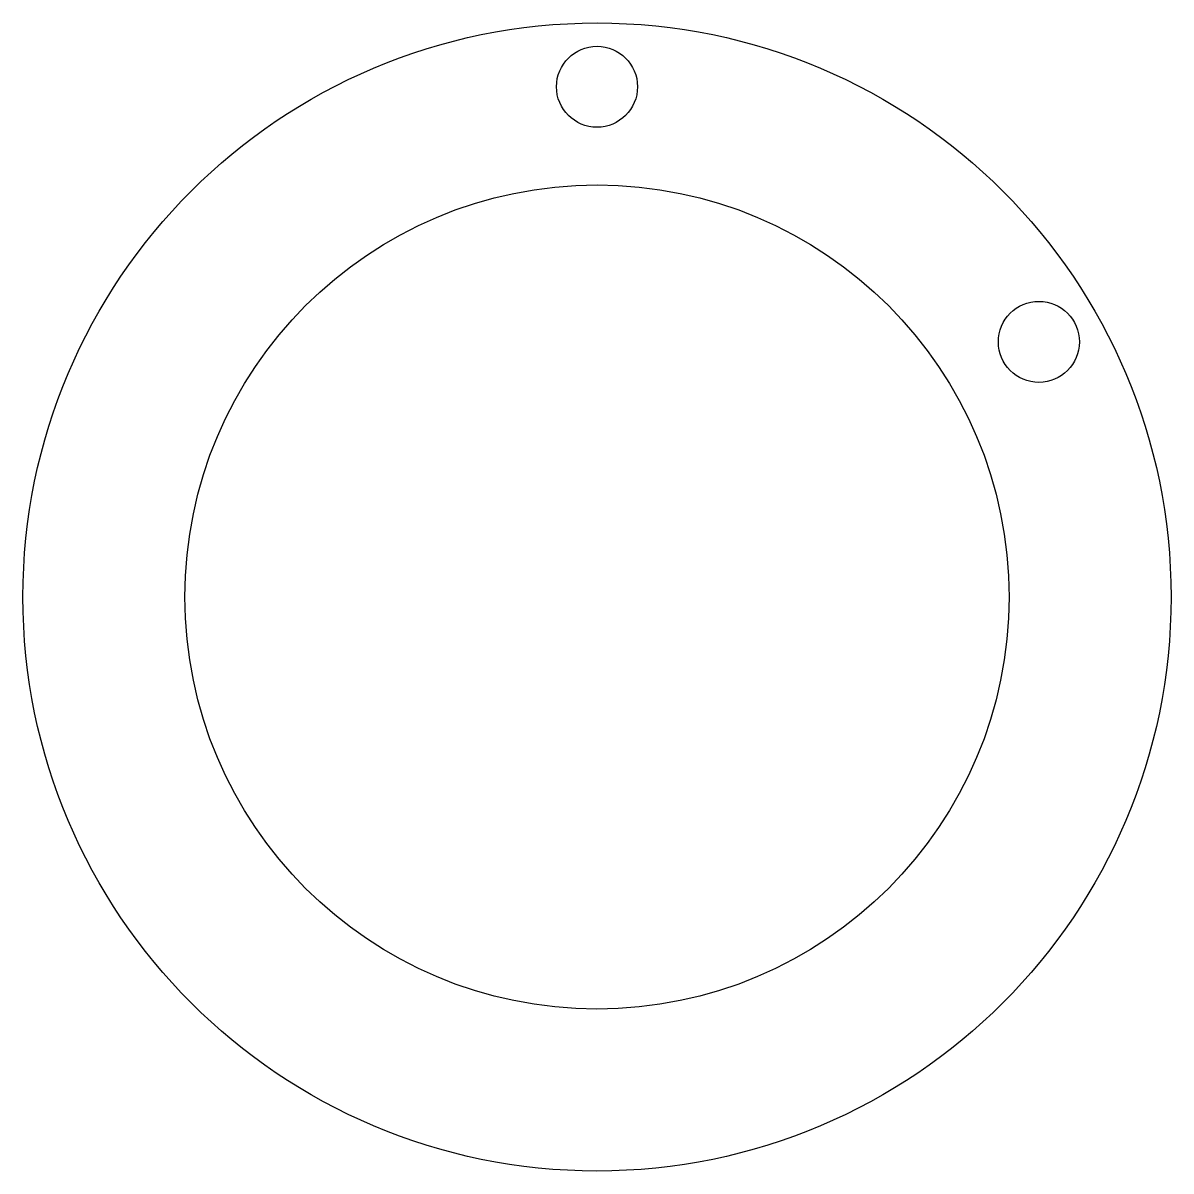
# Model space of a CAD drawing. Extents: x -45 to 45, y -45 to 45.
import ezdxf

# ---------------------------------------------------------------- set-up
doc = ezdxf.new("R2010")
doc.units = 0
doc.header["$MEASUREMENT"] = 0
doc.layers.add('VISIBLE', color=7, linetype='CONTINUOUS')

msp = doc.modelspace()

# ---------------------------------------------------------------- linework, layer by layer
at = {"layer": 'VISIBLE'}
for centre, radius in [((0, 0), 45), ((0, 40), 3.175), ((0, 0), 32.3), ((34.641, 20), 3.175)]:
    msp.add_circle(centre, radius, dxfattribs=at)

doc.saveas('drawing.dxf')
